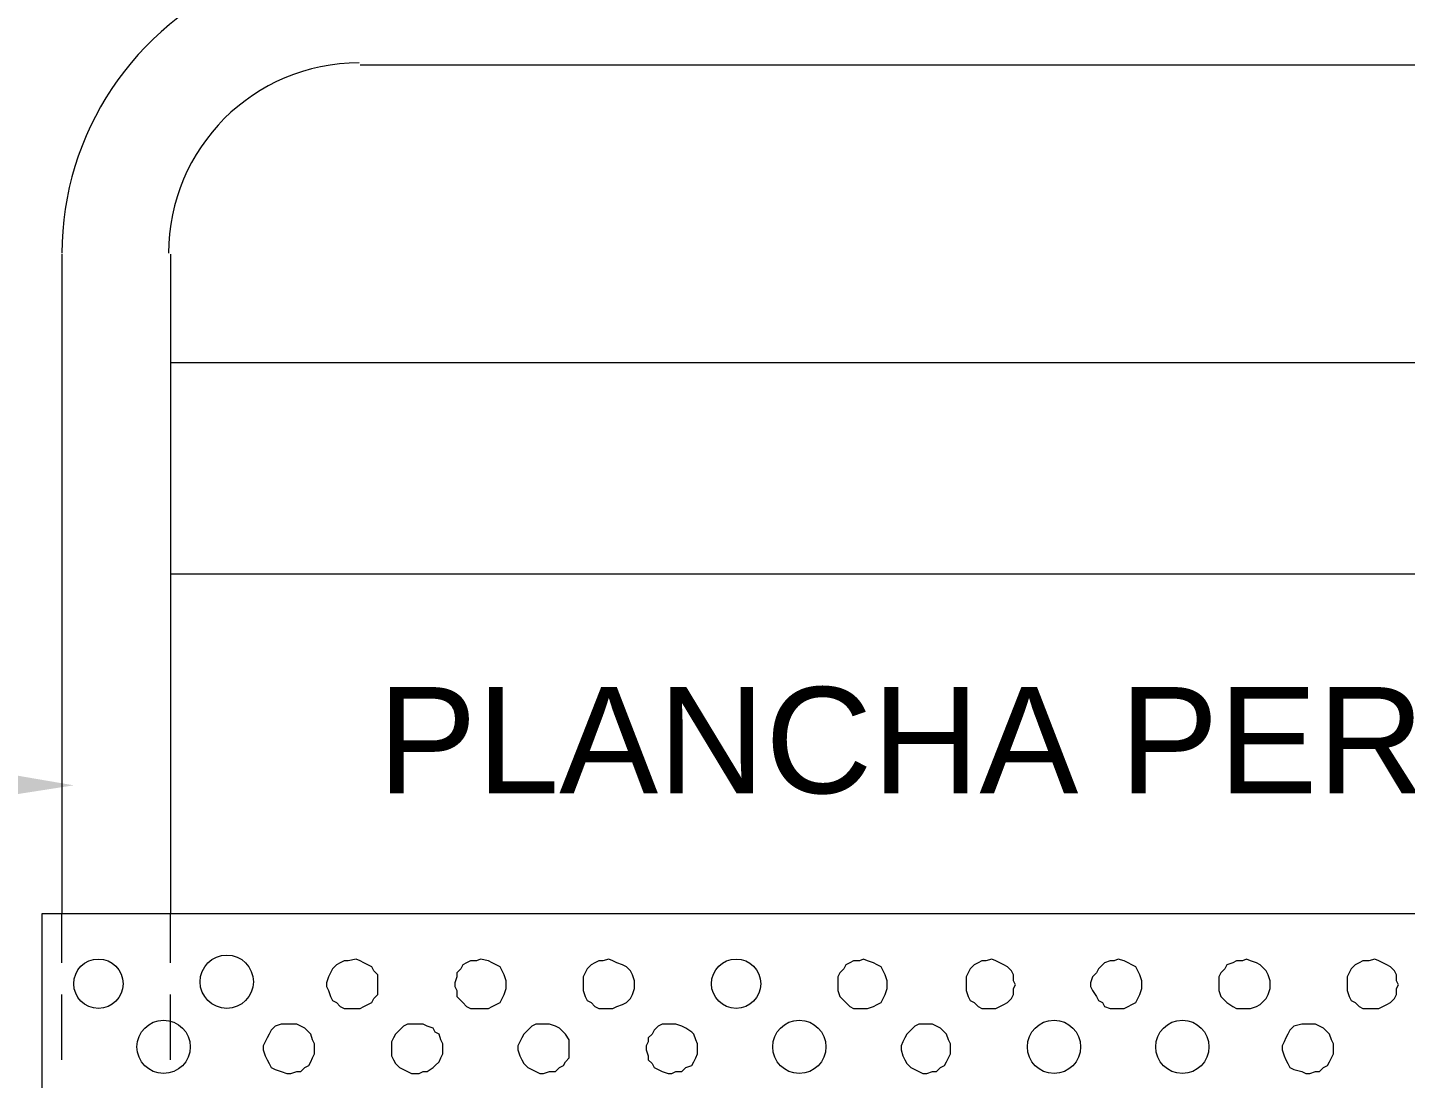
# Model space of a CAD drawing. Header units: inches. Extents: x 0.13 to 4.47, y 0.19 to 3.07.
# Drawn here: x 0.4524 to 0.7766, y 1.2722 to 1.5195 of the extents above; entities that cross this region are included whole.
import ezdxf

# ---------------------------------------------------------------- set-up
doc = ezdxf.new("R2010")
doc.units = ezdxf.units.IN
doc.header["$MEASUREMENT"] = 0
for name, color, linetype in [('PDF_PDF5_PDF12_PDF11_0', 7, 'Continuous'), ('PDF_PDF5_PDF12_PDF11_PROYECCION 2', 7, 'Continuous'), ('PDF_Texto', 7, 'Continuous')]:
    doc.layers.add(name, color=color, linetype=linetype)
doc.layers.add('PDF_PDF5_PDF12_PDF11_punteadas', color=7, linetype='Continuous', true_color=0xff3e00)
doc.styles.add('PDF Arial', font='arial.ttf')

msp = doc.modelspace()

# ---------------------------------------------------------------- linework, layer by layer
at = {"layer": 'PDF_PDF5_PDF12_PDF11_0', "lineweight": 5}
for points in [[(0.5306544000000003, 1.510693200000001), (1.589022000000001, 1.510693200000001)], [(0.4605300000000002, 1.466110800000001), (0.4605300000000002, 1.311001200000001)], [(0.4860720000000002, 1.466110800000001), (0.4860720000000002, 1.311001200000001)], [(1.633604400000001, 1.440568800000001), (0.4860720000000002, 1.440568800000001)], [(1.633604400000001, 1.390878000000001), (0.4860720000000002, 1.390878000000001)]]:
    msp.add_lwpolyline(points, dxfattribs=at)
for centre, radius, start, end in [((0.530422056307565, 1.466343056392829), 0.06989205630759, 112.6537353962824, 180.0000462294464), ((0.5304222228075158, 1.466342977192485), 0.04481462280752194, 90.00002915955329, 179.999970840446)]:
    msp.add_arc(centre, radius, start, end, dxfattribs=at)
at = {"layer": 'PDF_PDF5_PDF12_PDF11_0', "transparency": 33554559}
msp.add_solid([(0.4335948000000002, 1.346295600000001), (0.4633164000000002, 1.341187200000001), (0.4335948000000002, 1.336543200000001)], dxfattribs=at)
at = {"layer": 'PDF_PDF5_PDF12_PDF11_PROYECCION 2', "lineweight": 5}
for points in [[(0.4558860000000002, 1.311001200000001), (1.664254800000001, 1.311001200000001), (1.664254800000001, 1.0068192), (0.4558860000000002, 1.0068192)], [(0.5348340000000003, 1.294282800000001), (0.5348340000000003, 1.295211600000001), (0.5348340000000003, 1.296604800000001), (0.5339052000000003, 1.297533600000001), (0.5334408000000003, 1.298462400000001), (0.5325120000000003, 1.298926800000001), (0.5315832000000003, 1.299391200000001), (0.5306544000000003, 1.299855600000001), (0.5297256000000002, 1.300320000000001), (0.5278680000000002, 1.299855600000001), (0.5269392000000003, 1.299855600000001), (0.5260104000000002, 1.299391200000001), (0.5250816000000003, 1.298926800000001), (0.5241528000000003, 1.297998000000001), (0.5236884000000003, 1.297069200000001), (0.5232240000000002, 1.296140400000001), (0.5227596000000002, 1.294747200000001), (0.5227596000000002, 1.293818400000001), (0.5232240000000002, 1.292889600000001), (0.5236884000000003, 1.291496400000001), (0.5241528000000003, 1.290567600000001), (0.5250816000000003, 1.290103200000001), (0.5260104000000002, 1.289174400000001), (0.5269392000000003, 1.288710000000001), (0.5278680000000002, 1.288710000000001), (0.5297256000000002, 1.288710000000001), (0.5306544000000003, 1.288710000000001), (0.5315832000000003, 1.289174400000001), (0.5325120000000003, 1.289638800000001), (0.5334408000000003, 1.290103200000001), (0.5339052000000003, 1.291032000000001), (0.5348340000000003, 1.291960800000001), (0.5348340000000003, 1.293354000000001)], [(0.5650200000000003, 1.294282800000001), (0.5650200000000003, 1.295211600000001), (0.5645556000000003, 1.296604800000001), (0.5640912000000002, 1.297533600000001), (0.5636268000000002, 1.298462400000001), (0.5626980000000003, 1.298926800000001), (0.5617692000000003, 1.299391200000001), (0.5608404000000002, 1.299855600000001), (0.5589828000000002, 1.300320000000001), (0.5580540000000003, 1.299855600000001), (0.5566608000000003, 1.299855600000001), (0.5557320000000002, 1.299391200000001), (0.5548032000000003, 1.298926800000001), (0.5543388000000002, 1.297998000000001), (0.5534100000000003, 1.297069200000001), (0.5534100000000003, 1.296140400000001), (0.5529456000000003, 1.294747200000001), (0.5529456000000003, 1.293818400000001), (0.5534100000000003, 1.292889600000001), (0.5534100000000003, 1.291496400000001), (0.5543388000000002, 1.290567600000001), (0.5548032000000003, 1.290103200000001), (0.5557320000000002, 1.289174400000001), (0.5566608000000003, 1.288710000000001), (0.5580540000000003, 1.288710000000001), (0.5589828000000002, 1.288710000000001), (0.5608404000000002, 1.288710000000001), (0.5617692000000003, 1.289174400000001), (0.5626980000000003, 1.289638800000001), (0.5636268000000002, 1.290103200000001), (0.5640912000000002, 1.291032000000001), (0.5645556000000003, 1.291960800000001), (0.5650200000000003, 1.293354000000001)], [(0.5952060000000002, 1.294282800000001), (0.5952060000000002, 1.295211600000001), (0.5947416000000003, 1.296604800000001), (0.5942772000000003, 1.297533600000001), (0.5933484000000002, 1.298462400000001), (0.5924196000000003, 1.298926800000001), (0.5910264000000003, 1.299391200000001), (0.5900976000000002, 1.299855600000001), (0.5891688000000003, 1.300320000000001), (0.5877756000000003, 1.299855600000001), (0.5868468000000002, 1.299855600000001), (0.5859180000000003, 1.299391200000001), (0.5849892000000003, 1.298926800000001), (0.5840604000000003, 1.297998000000001), (0.5835960000000002, 1.297069200000001), (0.5831316000000003, 1.296140400000001), (0.5831316000000003, 1.294747200000001), (0.5831316000000003, 1.293818400000001), (0.5831316000000003, 1.292889600000001), (0.5835960000000002, 1.291496400000001), (0.5840604000000003, 1.290567600000001), (0.5849892000000003, 1.290103200000001), (0.5859180000000003, 1.289174400000001), (0.5868468000000002, 1.288710000000001), (0.5877756000000003, 1.288710000000001), (0.5891688000000003, 1.288710000000001), (0.5900976000000002, 1.288710000000001), (0.5910264000000003, 1.289174400000001), (0.5924196000000003, 1.289638800000001), (0.5933484000000002, 1.290103200000001), (0.5942772000000003, 1.291032000000001), (0.5947416000000003, 1.291960800000001), (0.5952060000000002, 1.293354000000001)], [(0.6546492000000003, 1.294282800000001), (0.6546492000000003, 1.295211600000001), (0.6541848000000003, 1.296604800000001), (0.6537204000000003, 1.297533600000001), (0.6532560000000003, 1.298462400000001), (0.6523272000000003, 1.298926800000001), (0.6513984000000003, 1.299391200000001), (0.6500052000000003, 1.299855600000001), (0.6490764000000003, 1.300320000000001), (0.6481476000000003, 1.299855600000001), (0.6467544000000003, 1.299855600000001), (0.6458256000000003, 1.299391200000001), (0.6448968000000003, 1.298926800000001), (0.6444324000000003, 1.297998000000001), (0.6435036000000003, 1.297069200000001), (0.6430392000000003, 1.296140400000001), (0.6430392000000003, 1.294747200000001), (0.6430392000000003, 1.293818400000001), (0.6430392000000003, 1.292889600000001), (0.6435036000000003, 1.291496400000001), (0.6444324000000003, 1.290567600000001), (0.6448968000000003, 1.290103200000001), (0.6458256000000003, 1.289174400000001), (0.6467544000000003, 1.288710000000001), (0.6481476000000003, 1.288710000000001), (0.6490764000000003, 1.288710000000001), (0.6500052000000003, 1.288710000000001), (0.6513984000000003, 1.289174400000001), (0.6523272000000003, 1.289638800000001), (0.6532560000000003, 1.290103200000001), (0.6537204000000003, 1.291032000000001), (0.6541848000000003, 1.291960800000001), (0.6546492000000003, 1.293354000000001)], [(0.6848352000000003, 1.294282800000001), (0.6843708000000003, 1.295211600000001), (0.6843708000000003, 1.296604800000001), (0.6839064000000004, 1.297533600000001), (0.6829776000000003, 1.298462400000001), (0.6820488000000003, 1.298926800000001), (0.6811200000000003, 1.299391200000001), (0.6801912000000003, 1.299855600000001), (0.6792624000000003, 1.300320000000001), (0.6778692000000003, 1.299855600000001), (0.6769404000000003, 1.299855600000001), (0.6760116000000003, 1.299391200000001), (0.6750828000000003, 1.298926800000001), (0.6741540000000004, 1.297998000000001), (0.6736896000000003, 1.297069200000001), (0.6732252000000003, 1.296140400000001), (0.6732252000000003, 1.294747200000001), (0.6732252000000003, 1.293818400000001), (0.6732252000000003, 1.292889600000001), (0.6736896000000003, 1.291496400000001), (0.6741540000000004, 1.290567600000001), (0.6750828000000003, 1.290103200000001), (0.6760116000000003, 1.289174400000001), (0.6769404000000003, 1.288710000000001), (0.6778692000000003, 1.288710000000001), (0.6792624000000003, 1.288710000000001), (0.6801912000000003, 1.288710000000001), (0.6811200000000003, 1.289174400000001), (0.6820488000000003, 1.289638800000001), (0.6829776000000003, 1.290103200000001), (0.6839064000000004, 1.291032000000001), (0.6843708000000003, 1.291960800000001), (0.6843708000000003, 1.293354000000001)], [(0.7145568000000003, 1.294282800000001), (0.7145568000000003, 1.295211600000001), (0.7140924000000003, 1.296604800000001), (0.7136280000000004, 1.297533600000001), (0.7131636000000003, 1.298462400000001), (0.7122348000000003, 1.298926800000001), (0.7113060000000003, 1.299391200000001), (0.7103772000000004, 1.299855600000001), (0.7089840000000003, 1.300320000000001), (0.7080552000000003, 1.299855600000001), (0.7071264000000004, 1.299855600000001), (0.7057332000000003, 1.299391200000001), (0.7052688000000004, 1.298926800000001), (0.7043400000000003, 1.297998000000001), (0.7038756000000004, 1.297069200000001), (0.7029468000000003, 1.296140400000001), (0.7024824000000003, 1.294747200000001), (0.7024824000000003, 1.293818400000001), (0.7029468000000003, 1.292889600000001), (0.7038756000000004, 1.291496400000001), (0.7043400000000003, 1.290567600000001), (0.7052688000000004, 1.290103200000001), (0.7057332000000003, 1.289174400000001), (0.7071264000000004, 1.288710000000001), (0.7080552000000003, 1.288710000000001), (0.7089840000000003, 1.288710000000001), (0.7103772000000004, 1.288710000000001), (0.7113060000000003, 1.289174400000001), (0.7122348000000003, 1.289638800000001), (0.7131636000000003, 1.290103200000001), (0.7136280000000004, 1.291032000000001), (0.7140924000000003, 1.291960800000001), (0.7145568000000003, 1.293354000000001)], [(0.7447428000000004, 1.294282800000001), (0.7447428000000004, 1.295211600000001), (0.7442784000000003, 1.296604800000001), (0.7438140000000003, 1.297533600000001), (0.7428852000000004, 1.298462400000001), (0.7424208000000003, 1.298926800000001), (0.7414920000000004, 1.299391200000001), (0.7400988000000004, 1.299855600000001), (0.7391700000000003, 1.300320000000001), (0.7382412000000004, 1.299855600000001), (0.7368480000000004, 1.299855600000001), (0.7359192000000003, 1.299391200000001), (0.7345260000000003, 1.298926800000001), (0.7340616000000003, 1.297998000000001), (0.7331328000000004, 1.297069200000001), (0.7326684000000003, 1.296140400000001), (0.7326684000000003, 1.294747200000001), (0.7326684000000003, 1.293818400000001), (0.7326684000000003, 1.292889600000001), (0.7331328000000004, 1.291496400000001), (0.7340616000000003, 1.290567600000001), (0.7345260000000003, 1.290103200000001), (0.7359192000000003, 1.289174400000001), (0.7368480000000004, 1.288710000000001), (0.7382412000000004, 1.288710000000001), (0.7391700000000003, 1.288710000000001), (0.7400988000000004, 1.288710000000001), (0.7414920000000004, 1.289174400000001), (0.7424208000000003, 1.289638800000001), (0.7428852000000004, 1.290103200000001), (0.7438140000000003, 1.291032000000001), (0.7442784000000003, 1.291960800000001), (0.7447428000000004, 1.293354000000001)], [(0.7749288000000004, 1.294282800000001), (0.7744644000000004, 1.295211600000001), (0.7744644000000004, 1.296604800000001), (0.7740000000000004, 1.297533600000001), (0.7730712000000004, 1.298462400000001), (0.7721424000000003, 1.298926800000001), (0.7712136000000004, 1.299391200000001), (0.7702848000000003, 1.299855600000001), (0.7693560000000004, 1.300320000000001), (0.7679628000000004, 1.299855600000001), (0.7665696000000004, 1.299855600000001), (0.7656408000000003, 1.299391200000001), (0.7647120000000004, 1.298926800000001), (0.7637832000000003, 1.297998000000001), (0.7633188000000004, 1.297069200000001), (0.7628544000000004, 1.296140400000001), (0.7628544000000004, 1.294747200000001), (0.7628544000000004, 1.293818400000001), (0.7628544000000004, 1.292889600000001), (0.7633188000000004, 1.291496400000001), (0.7637832000000003, 1.290567600000001), (0.7647120000000004, 1.290103200000001), (0.7656408000000003, 1.289174400000001), (0.7665696000000004, 1.288710000000001), (0.7679628000000004, 1.288710000000001), (0.7693560000000004, 1.288710000000001), (0.7702848000000003, 1.288710000000001), (0.7712136000000004, 1.289174400000001), (0.7721424000000003, 1.289638800000001), (0.7730712000000004, 1.290103200000001), (0.7740000000000004, 1.291032000000001), (0.7744644000000004, 1.291960800000001), (0.7744644000000004, 1.293354000000001)], [(0.5199732000000002, 1.279422000000001), (0.5199732000000002, 1.280350800000001), (0.5195088000000002, 1.281279600000001), (0.5190444000000003, 1.282672800000001), (0.5185800000000003, 1.283137200000001), (0.5176512000000003, 1.284066000000001), (0.5167224000000002, 1.284530400000001), (0.5157936000000003, 1.284994800000001), (0.5144004000000003, 1.284994800000001), (0.5134716000000003, 1.284994800000001), (0.5120784000000003, 1.284994800000001), (0.5106852000000003, 1.284530400000001), (0.5097564000000002, 1.283601600000001), (0.5092920000000003, 1.282672800000001), (0.5088276000000003, 1.281744000000001), (0.5083632000000002, 1.280815200000001), (0.5078988000000002, 1.279886400000001), (0.5078988000000002, 1.278957600000001), (0.5083632000000002, 1.277564400000001), (0.5088276000000003, 1.276635600000001), (0.5092920000000003, 1.275706800000001), (0.5097564000000002, 1.274778000000001), (0.5106852000000003, 1.274313600000001), (0.5120784000000003, 1.273849200000001), (0.5134716000000003, 1.273384800000001), (0.5144004000000003, 1.273384800000001), (0.5157936000000003, 1.273849200000001), (0.5167224000000002, 1.273849200000001), (0.5176512000000003, 1.274778000000001), (0.5185800000000003, 1.275242400000001), (0.5190444000000003, 1.276171200000001), (0.5195088000000002, 1.277100000000001), (0.5199732000000002, 1.278028800000001)], [(0.5501592000000003, 1.279422000000001), (0.5501592000000003, 1.280350800000001), (0.5496948000000003, 1.281279600000001), (0.5492304000000002, 1.282672800000001), (0.5483016000000003, 1.283137200000001), (0.5478372000000002, 1.284066000000001), (0.5464440000000003, 1.284530400000001), (0.5455152000000003, 1.284994800000001), (0.5445864000000002, 1.284994800000001), (0.5427288000000002, 1.284994800000001), (0.5418000000000003, 1.284994800000001), (0.5408712000000002, 1.284530400000001), (0.5399424000000003, 1.283601600000001), (0.5390136000000003, 1.282672800000001), (0.5385492000000003, 1.281744000000001), (0.5380848000000003, 1.280815200000001), (0.5380848000000003, 1.279886400000001), (0.5380848000000003, 1.278957600000001), (0.5380848000000003, 1.277564400000001), (0.5385492000000003, 1.276635600000001), (0.5390136000000003, 1.275706800000001), (0.5399424000000003, 1.274778000000001), (0.5408712000000002, 1.274313600000001), (0.5418000000000003, 1.273849200000001), (0.5427288000000002, 1.273384800000001), (0.5445864000000002, 1.273384800000001), (0.5455152000000003, 1.273849200000001), (0.5464440000000003, 1.273849200000001), (0.5478372000000002, 1.274778000000001), (0.5483016000000003, 1.275242400000001), (0.5492304000000002, 1.276171200000001), (0.5496948000000003, 1.277100000000001), (0.5501592000000003, 1.278028800000001)], [(0.5798808000000003, 1.279422000000001), (0.5798808000000003, 1.280350800000001), (0.5798808000000003, 1.281279600000001), (0.5789520000000002, 1.282672800000001), (0.5784876000000002, 1.283137200000001), (0.5775588000000003, 1.284066000000001), (0.5766300000000003, 1.284530400000001), (0.5752368000000002, 1.284994800000001), (0.5738436000000002, 1.284994800000001), (0.5729148000000003, 1.284994800000001), (0.5719860000000002, 1.284994800000001), (0.5710572000000003, 1.284530400000001), (0.5701284000000003, 1.283601600000001), (0.5691996000000002, 1.282672800000001), (0.5687352000000002, 1.281744000000001), (0.5682708000000003, 1.280815200000001), (0.5678064000000003, 1.279886400000001), (0.5678064000000003, 1.278957600000001), (0.5682708000000003, 1.277564400000001), (0.5687352000000002, 1.276635600000001), (0.5691996000000002, 1.275706800000001), (0.5701284000000003, 1.274778000000001), (0.5710572000000003, 1.274313600000001), (0.5719860000000002, 1.273849200000001), (0.5729148000000003, 1.273384800000001), (0.5738436000000002, 1.273384800000001), (0.5752368000000002, 1.273849200000001), (0.5766300000000003, 1.273849200000001), (0.5775588000000003, 1.274778000000001), (0.5784876000000002, 1.275242400000001), (0.5789520000000002, 1.276171200000001), (0.5798808000000003, 1.277100000000001), (0.5798808000000003, 1.278028800000001)], [(0.6100668000000002, 1.279422000000001), (0.6100668000000002, 1.280350800000001), (0.6096024000000003, 1.281279600000001), (0.6091380000000003, 1.282672800000001), (0.6086736000000003, 1.283137200000001), (0.6072804000000003, 1.284066000000001), (0.6063516000000003, 1.284530400000001), (0.6049584000000002, 1.284994800000001), (0.6040296000000003, 1.284994800000001), (0.6031008000000003, 1.284994800000001), (0.6017076000000002, 1.284994800000001), (0.6007788000000003, 1.284530400000001), (0.5998500000000003, 1.283601600000001), (0.5993856000000003, 1.282672800000001), (0.5984568000000002, 1.281744000000001), (0.5984568000000002, 1.280815200000001), (0.5979924000000003, 1.279886400000001), (0.5979924000000003, 1.278957600000001), (0.5984568000000002, 1.277564400000001), (0.5984568000000002, 1.276635600000001), (0.5993856000000003, 1.275706800000001), (0.5998500000000003, 1.274778000000001), (0.6007788000000003, 1.274313600000001), (0.6017076000000002, 1.273849200000001), (0.6031008000000003, 1.273384800000001), (0.6040296000000003, 1.273384800000001), (0.6049584000000002, 1.273849200000001), (0.6063516000000003, 1.273849200000001), (0.6072804000000003, 1.274778000000001), (0.6086736000000003, 1.275242400000001), (0.6091380000000003, 1.276171200000001), (0.6096024000000003, 1.277100000000001), (0.6100668000000002, 1.278028800000001)], [(0.6695100000000003, 1.279422000000001), (0.6695100000000003, 1.280350800000001), (0.6690456000000004, 1.281279600000001), (0.6685812000000003, 1.282672800000001), (0.6681168000000003, 1.283137200000001), (0.6671880000000003, 1.284066000000001), (0.6662592000000003, 1.284530400000001), (0.6653304000000003, 1.284994800000001), (0.6639372000000003, 1.284994800000001), (0.6630084000000003, 1.284994800000001), (0.6620796000000003, 1.284994800000001), (0.6611508000000003, 1.284530400000001), (0.6602220000000003, 1.283601600000001), (0.6592932000000004, 1.282672800000001), (0.6588288000000003, 1.281744000000001), (0.6583644000000003, 1.280815200000001), (0.6579000000000003, 1.279886400000001), (0.6579000000000003, 1.278957600000001), (0.6583644000000003, 1.277564400000001), (0.6588288000000003, 1.276635600000001), (0.6592932000000004, 1.275706800000001), (0.6602220000000003, 1.274778000000001), (0.6611508000000003, 1.274313600000001), (0.6620796000000003, 1.273849200000001), (0.6630084000000003, 1.273384800000001), (0.6639372000000003, 1.273384800000001), (0.6653304000000003, 1.273849200000001), (0.6662592000000003, 1.273849200000001), (0.6671880000000003, 1.274778000000001), (0.6681168000000003, 1.275242400000001), (0.6685812000000003, 1.276171200000001), (0.6690456000000004, 1.277100000000001), (0.6695100000000003, 1.278028800000001)], [(0.7596036000000004, 1.279422000000001), (0.7596036000000004, 1.280350800000001), (0.7591392000000003, 1.281279600000001), (0.7586748000000003, 1.282672800000001), (0.7582104000000004, 1.283137200000001), (0.7572816000000003, 1.284066000000001), (0.7563528000000004, 1.284530400000001), (0.7554240000000003, 1.284994800000001), (0.7540308000000003, 1.284994800000001), (0.7531020000000004, 1.284994800000001), (0.7521732000000003, 1.284994800000001), (0.7503156000000003, 1.284530400000001), (0.7493868000000004, 1.283601600000001), (0.7489224000000003, 1.282672800000001), (0.7484580000000004, 1.281744000000001), (0.7479936000000004, 1.280815200000001), (0.7475292000000003, 1.279886400000001), (0.7475292000000003, 1.278957600000001), (0.7479936000000004, 1.277564400000001), (0.7484580000000004, 1.276635600000001), (0.7489224000000003, 1.275706800000001), (0.7493868000000004, 1.274778000000001), (0.7503156000000003, 1.274313600000001), (0.7521732000000003, 1.273849200000001), (0.7531020000000004, 1.273384800000001), (0.7540308000000003, 1.273384800000001), (0.7554240000000003, 1.273849200000001), (0.7563528000000004, 1.273849200000001), (0.7572816000000003, 1.274778000000001), (0.7582104000000004, 1.275242400000001), (0.7586748000000003, 1.276171200000001), (0.7591392000000003, 1.277100000000001), (0.7596036000000004, 1.278028800000001)]]:
    msp.add_lwpolyline(points, close=True, dxfattribs=at)
for centre, radius in [((0.4691214003728794, 1.294515000372877), 0.005804999627120845), ((0.4993073975486998, 1.294979397548711), 0.006269402451300901), ((0.619122600372875, 1.294515000372888), 0.00580499962712523), ((0.4844465975486835, 1.279654197548677), 0.006269402451317221), ((0.6339833797110609, 1.279654179711041), 0.006269420288972228), ((0.6938909797110565, 1.279654179711047), 0.006269420288976668), ((0.7240769797110773, 1.279654179711069), 0.006269420288955796)]:
    msp.add_circle(centre, radius, dxfattribs=at)
at = {"layer": 'PDF_PDF5_PDF12_PDF11_punteadas', "lineweight": 5}
for points in [[(0.4605300000000002, 1.299391200000001), (0.4605300000000002, 1.311001200000001)], [(0.4860720000000002, 1.299391200000001), (0.4860720000000002, 1.311001200000001)], [(0.4605300000000002, 1.276635600000001), (0.4605300000000002, 1.291960800000001)], [(0.4860720000000002, 1.276635600000001), (0.4860720000000002, 1.291960800000001)]]:
    msp.add_lwpolyline(points, dxfattribs=at)

# ---------------------------------------------------------------- texts
at = {"layer": 'PDF_Texto', "insert": (0.5348340000000001, 1.338972745878985), "char_height": 0.02497390728046876, "attachment_point": 7, "style": 'PDF Arial'}
msp.add_mtext('PLANCHA PERFORADA', dxfattribs=at)

doc.saveas('drawing.dxf')
